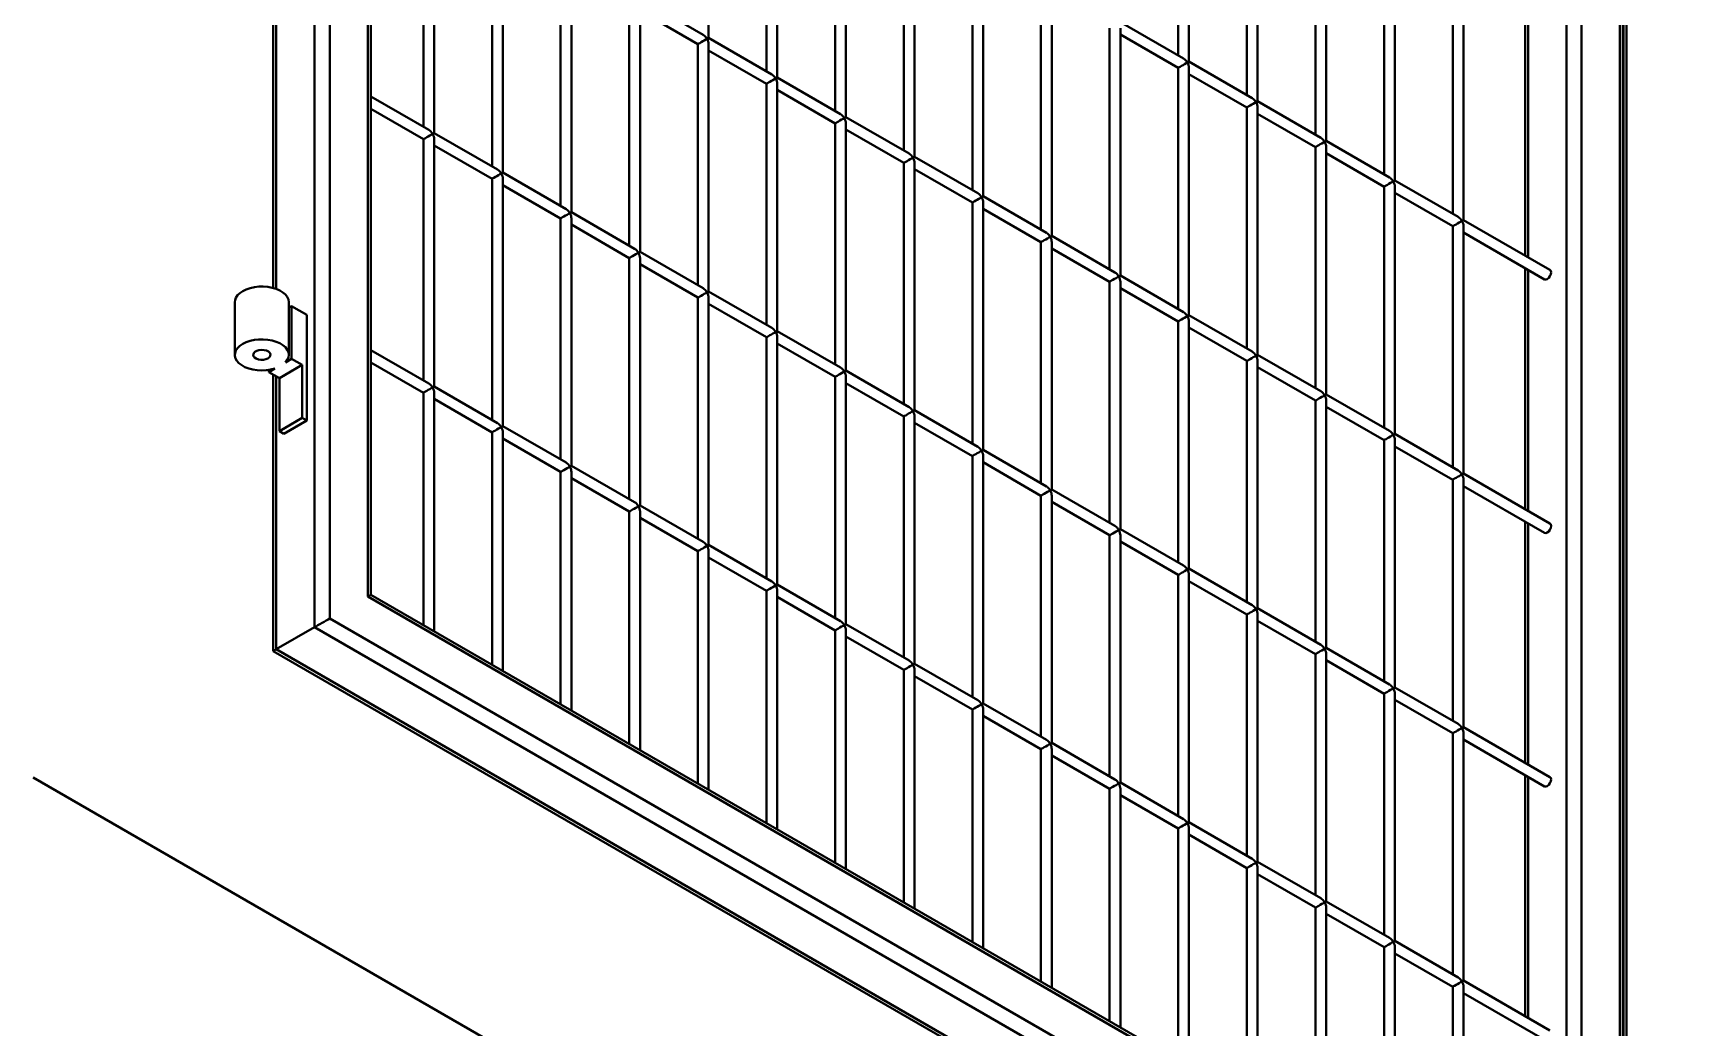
# Model space of a CAD drawing. Header units: millimetres. Extents: x 0 to 297, y 0 to 210.
# Drawn here: x 183.56 to 191.23, y 87.78 to 92.4 of the extents above; entities that cross this region are included whole.
import ezdxf

# ---------------------------------------------------------------- set-up
doc = ezdxf.new("R2010")
doc.units = ezdxf.units.MM
doc.layers.add('轮廓实线层', color=7, linetype='Continuous', lineweight=40)

msp = doc.modelspace()

# ---------------------------------------------------------------- linework, layer by layer
at = {"layer": '轮廓实线层', "color": 7, "linetype": 'Continuous', "lineweight": 40}
for p, q in [((184.861, 89.6397), (184.861, 104.3375)), ((184.9317, 104.2966), (184.9317, 89.6806)), ((185.1085, 89.7826), (185.1085, 103.9904)), ((185.1231, 89.7911), (185.1231, 103.9412)), ((184.6696, 103.0599), (184.6696, 91.2138)), ((190.9138, 86.2271), (190.9138, 100.8432)), ((190.9285, 86.1779), (190.9285, 100.8517)), ((190.7371, 100.7411), (190.7371, 86.5333)), ((190.931, 99.1717), (190.931, 87.5645)), ((186.6891, 92.3734), (186.6891, 93.5204)), ((188.8665, 93.4104), (188.8665, 92.2923)), ((188.9165, 92.2634), (188.9165, 93.4104)), ((186.9573, 93.3367), (186.9573, 92.2186)), ((187.0073, 92.1897), (187.0073, 93.3367)), ((189.1847, 93.2267), (189.1847, 92.1086)), ((189.2347, 92.0797), (189.2347, 93.2267)), ((187.2755, 93.153), (187.2755, 92.0349)), ((187.3255, 92.006), (187.3255, 93.153)), ((185.3663, 93.0793), (185.3663, 91.9612)), ((185.4163, 91.9324), (185.4163, 93.0793)), ((189.5029, 93.043), (189.5029, 91.9249)), ((189.5529, 91.896), (189.5529, 93.043)), ((187.5937, 92.9693), (187.5937, 91.8512)), ((187.6437, 91.8223), (187.6437, 92.9693)), ((185.6845, 92.8956), (185.6845, 91.7775)), ((185.7345, 91.7487), (185.7345, 92.8956)), ((189.8211, 92.8593), (189.8211, 91.7412)), ((189.8711, 91.7123), (189.8711, 92.8593)), ((187.9119, 92.7856), (187.9119, 91.6675)), ((187.9619, 91.6387), (187.9619, 92.7856)), ((186.0027, 92.7119), (186.0027, 91.5939)), ((186.0527, 91.565), (186.0527, 92.7119)), ((190.1393, 92.6756), (190.1393, 91.5575)), ((190.1893, 91.5286), (190.1893, 92.6756)), ((186.6641, 92.3879), (186.3709, 92.5571)), ((188.2301, 92.6019), (188.2301, 91.4838)), ((188.2801, 91.455), (188.2801, 92.6019)), ((186.3209, 92.5282), (186.3209, 91.4102)), ((186.3709, 91.3813), (186.3709, 92.5282)), ((186.3709, 92.4994), (186.6391, 92.3446)), ((190.4749, 92.4818), (190.4749, 91.3637)), ((188.5483, 92.4182), (188.5483, 91.3001)), ((188.8915, 92.2778), (188.5983, 92.4471)), ((188.5983, 91.2713), (188.5983, 92.4182)), ((186.6391, 92.3446), (186.6391, 91.2265)), ((186.9823, 92.2042), (186.6891, 92.3734)), ((186.6891, 91.1976), (186.6891, 92.3446)), ((186.6891, 92.3157), (186.9573, 92.1609)), ((188.5983, 92.3894), (188.8665, 92.2345)), ((189.2097, 92.0941), (188.9165, 92.2634)), ((186.9573, 92.1609), (186.9573, 91.0428)), ((187.3005, 92.0205), (187.0073, 92.1897)), ((187.0073, 91.0139), (187.0073, 92.1609)), ((188.8665, 92.2345), (188.8665, 91.1164)), ((188.9165, 91.0876), (188.9165, 92.2345)), ((188.9165, 92.2057), (189.1847, 92.0508)), ((185.3913, 91.9468), (185.1231, 92.1016)), ((187.0073, 92.132), (187.2755, 91.9772)), ((185.1231, 92.0439), (185.3663, 91.9035)), ((189.1847, 92.0508), (189.1847, 90.9328)), ((189.5279, 91.9105), (189.2347, 92.0797)), ((189.2347, 90.9039), (189.2347, 92.0508)), ((189.2347, 92.022), (189.5029, 91.8671)), ((185.7095, 91.7631), (185.4163, 91.9324)), ((187.2755, 91.9772), (187.2755, 90.8591)), ((187.6187, 91.8368), (187.3255, 92.006)), ((187.3255, 90.8302), (187.3255, 91.9772)), ((187.3255, 91.9483), (187.5937, 91.7935)), ((185.3663, 91.9035), (185.3663, 90.7854)), ((185.4163, 90.7566), (185.4163, 91.9035)), ((185.4163, 91.8746), (185.6845, 91.7198)), ((189.5029, 91.8671), (189.5029, 90.7491)), ((189.8461, 91.7268), (189.5529, 91.896)), ((189.5529, 90.7202), (189.5529, 91.8671)), ((187.5937, 91.7935), (187.5937, 90.6754)), ((187.9369, 91.6531), (187.6437, 91.8223)), ((187.6437, 90.6465), (187.6437, 91.7935)), ((189.5529, 91.8383), (189.8211, 91.6835)), ((185.6845, 91.7198), (185.6845, 90.6017)), ((186.0277, 91.5794), (185.7345, 91.7487)), ((185.7345, 90.5729), (185.7345, 91.7198)), ((187.6437, 91.7646), (187.9119, 91.6098)), ((190.1643, 91.5431), (189.8711, 91.7123)), ((185.7345, 91.6909), (186.0027, 91.5361)), ((188.2551, 91.4694), (187.9619, 91.6387)), ((189.8211, 91.6835), (189.8211, 90.5654)), ((189.8711, 90.5365), (189.8711, 91.6835)), ((189.8711, 91.6546), (190.1393, 91.4998)), ((186.3459, 91.3957), (186.0527, 91.565)), ((187.9119, 91.6098), (187.9119, 90.4917)), ((187.9619, 90.4628), (187.9619, 91.6098)), ((187.9619, 91.5809), (188.2301, 91.4261)), ((186.0027, 91.5361), (186.0027, 90.418)), ((186.0527, 90.3892), (186.0527, 91.5361)), ((186.0527, 91.5073), (186.3209, 91.3524)), ((190.1393, 91.4998), (190.1393, 90.3817)), ((190.5905, 91.2971), (190.1893, 91.5286)), ((190.1893, 90.3528), (190.1893, 91.4998)), ((190.1893, 91.4709), (190.5655, 91.2537)), ((188.2301, 91.4261), (188.2301, 90.308)), ((188.5733, 91.2857), (188.2801, 91.455)), ((188.2801, 90.2791), (188.2801, 91.4261)), ((188.2801, 91.3972), (188.5483, 91.2424)), ((186.3209, 91.3524), (186.3209, 90.2343)), ((186.6641, 91.212), (186.3709, 91.3813)), ((186.3709, 90.2055), (186.3709, 91.3524)), ((186.3709, 91.3236), (186.6391, 91.1687)), ((188.5483, 91.2424), (188.5483, 90.1243)), ((188.8915, 91.102), (188.5983, 91.2713)), ((188.5983, 90.0955), (188.5983, 91.2424)), ((190.4749, 91.306), (190.4749, 90.1879)), ((186.6391, 91.1687), (186.6391, 90.0507)), ((186.9823, 91.0283), (186.6891, 91.1976)), ((186.6891, 90.0218), (186.6891, 91.1687)), ((188.5983, 91.2135), (188.8665, 91.0587)), ((184.4921, 91.1483), (184.4921, 90.9033)), ((184.7421, 90.9033), (184.7421, 91.1483)), ((184.7549, 91.1299), (184.7421, 91.1225)), ((184.7549, 91.1299), (184.7549, 90.8849)), ((184.8257, 91.0891), (184.7549, 91.1299)), ((184.8257, 90.5992), (184.8257, 91.0891)), ((186.6891, 91.1399), (186.9573, 90.985)), ((189.2097, 90.9183), (188.9165, 91.0876)), ((187.3005, 90.8447), (187.0073, 91.0139)), ((188.8665, 91.0587), (188.8665, 89.9406)), ((188.9165, 89.9118), (188.9165, 91.0587)), ((188.9165, 91.0298), (189.1847, 90.875)), ((186.9573, 90.985), (186.9573, 89.867)), ((187.0073, 89.8381), (187.0073, 90.985)), ((187.0073, 90.9562), (187.2755, 90.8014)), ((184.8044, 90.8564), (184.6984, 90.7951)), ((184.7549, 90.8849), (184.7267, 90.8686)), ((184.7549, 90.8849), (184.8044, 90.8564)), ((184.8044, 90.8564), (184.8044, 90.6114)), ((185.3913, 90.771), (185.1231, 90.9258)), ((185.1231, 90.8681), (185.3663, 90.7277)), ((189.1847, 90.875), (189.1847, 89.7569)), ((189.5279, 90.7346), (189.2347, 90.9039)), ((189.2347, 89.7281), (189.2347, 90.875)), ((184.6772, 90.84), (184.6489, 90.8237)), ((184.6489, 90.8335), (184.6489, 90.8237)), ((184.6489, 90.8237), (184.6984, 90.7951)), ((184.6696, 90.8118), (184.6696, 89.5292)), ((184.6984, 90.7951), (184.6984, 90.5502)), ((187.2755, 90.8014), (187.2755, 89.6833)), ((187.6187, 90.661), (187.3255, 90.8302)), ((187.3255, 89.6544), (187.3255, 90.8014)), ((189.2347, 90.8462), (189.5029, 90.6913)), ((185.3663, 90.7277), (185.3663, 89.6507)), ((185.7095, 90.5873), (185.4163, 90.7566)), ((185.4163, 89.6218), (185.4163, 90.7277)), ((187.3255, 90.7725), (187.5937, 90.6177)), ((189.8461, 90.5509), (189.5529, 90.7202)), ((185.4163, 90.6988), (185.6845, 90.544)), ((187.9369, 90.4773), (187.6437, 90.6465)), ((189.5029, 90.6913), (189.5029, 89.5732)), ((189.5529, 89.5444), (189.5529, 90.6913)), ((189.5529, 90.6625), (189.8211, 90.5076)), ((184.8044, 90.6114), (184.6984, 90.5502)), ((184.6984, 90.5502), (184.7196, 90.5379)), ((184.8257, 90.5992), (184.7196, 90.5379)), ((184.8044, 90.6114), (184.8257, 90.5992)), ((186.0277, 90.4036), (185.7345, 90.5729)), ((187.5937, 90.6177), (187.5937, 89.4996)), ((187.6437, 89.4707), (187.6437, 90.6177)), ((187.6437, 90.5888), (187.9119, 90.434)), ((185.6845, 90.544), (185.6845, 89.467)), ((185.7345, 89.4381), (185.7345, 90.544)), ((185.7345, 90.5151), (186.0027, 90.3603)), ((189.8211, 90.5076), (189.8211, 89.3896)), ((190.1643, 90.3672), (189.8711, 90.5365)), ((189.8711, 89.3607), (189.8711, 90.5076)), ((189.8711, 90.4788), (190.1393, 90.3239)), ((187.9119, 90.434), (187.9119, 89.3159)), ((188.2551, 90.2936), (187.9619, 90.4628)), ((187.9619, 89.287), (187.9619, 90.434)), ((187.9619, 90.4051), (188.2301, 90.2503)), ((186.0027, 90.3603), (186.0027, 89.2833)), ((186.3459, 90.2199), (186.0527, 90.3892)), ((186.0527, 89.2545), (186.0527, 90.3603)), ((186.0527, 90.3314), (186.3209, 90.1766)), ((190.1393, 90.3239), (190.1393, 89.2059)), ((190.5905, 90.1212), (190.1893, 90.3528)), ((190.1893, 89.177), (190.1893, 90.3239)), ((188.2301, 90.2503), (188.2301, 89.1322)), ((188.5733, 90.1099), (188.2801, 90.2791)), ((188.2801, 89.1033), (188.2801, 90.2503)), ((190.1893, 90.2951), (190.5655, 90.0779)), ((186.3209, 90.1766), (186.3209, 89.0996)), ((186.6641, 90.0362), (186.3709, 90.2055)), ((186.3709, 89.0708), (186.3709, 90.1766)), ((188.2801, 90.2214), (188.5483, 90.0666)), ((186.3709, 90.1477), (186.6391, 89.9929)), ((188.8915, 89.9262), (188.5983, 90.0955)), ((190.4749, 90.1302), (190.4749, 89.0121)), ((186.9823, 89.8525), (186.6891, 90.0218)), ((188.5483, 90.0666), (188.5483, 88.9485)), ((188.5983, 88.9196), (188.5983, 90.0666)), ((188.5983, 90.0377), (188.8665, 89.8829)), ((186.6391, 89.9929), (186.6391, 88.9159)), ((186.6891, 88.8871), (186.6891, 89.9929)), ((186.6891, 89.9641), (186.9573, 89.8092)), ((188.8665, 89.8829), (188.8665, 88.7648)), ((189.2097, 89.7425), (188.9165, 89.9118)), ((188.9165, 88.7359), (188.9165, 89.8829)), ((190.7371, 86.5333), (185.1085, 89.7826)), ((190.7017, 86.5707), (185.1231, 89.7911)), ((186.9573, 89.8092), (186.9573, 88.7322)), ((187.3005, 89.6688), (187.0073, 89.8381)), ((187.0073, 88.7034), (187.0073, 89.8092)), ((188.9165, 89.854), (189.1847, 89.6992)), ((187.0073, 89.7804), (187.2755, 89.6255)), ((189.5279, 89.5588), (189.2347, 89.7281)), ((184.861, 89.6397), (184.6842, 89.5377)), ((190.9138, 86.1455), (184.861, 89.6397)), ((184.9317, 89.6806), (190.9138, 86.2271)), ((187.6187, 89.4851), (187.3255, 89.6544)), ((189.1847, 89.6992), (189.1847, 88.5811)), ((189.2347, 88.5523), (189.2347, 89.6992)), ((189.2347, 89.6703), (189.5029, 89.5155)), ((187.2755, 89.6255), (187.2755, 88.5485)), ((187.3255, 88.5197), (187.3255, 89.6255)), ((187.3255, 89.5967), (187.5937, 89.4418)), ((184.6696, 89.5292), (190.7017, 86.0469)), ((184.6842, 89.5377), (190.7371, 86.0434)), ((189.5029, 89.5155), (189.5029, 88.3974)), ((189.8461, 89.3751), (189.5529, 89.5444)), ((189.5529, 88.3686), (189.5529, 89.5155)), ((189.5529, 89.4866), (189.8211, 89.3318)), ((187.5937, 89.4418), (187.5937, 88.3649)), ((187.9369, 89.3015), (187.6437, 89.4707)), ((187.6437, 88.336), (187.6437, 89.4418)), ((187.6437, 89.413), (187.9119, 89.2582)), ((189.8211, 89.3318), (189.8211, 88.2137)), ((190.1643, 89.1914), (189.8711, 89.3607)), ((189.8711, 88.1849), (189.8711, 89.3318)), ((187.9119, 89.2582), (187.9119, 88.1812)), ((188.2551, 89.1178), (187.9619, 89.287)), ((187.9619, 88.1523), (187.9619, 89.2582)), ((189.8711, 89.303), (190.1393, 89.1481)), ((187.9619, 89.2293), (188.2301, 89.0745)), ((190.5905, 88.9454), (190.1893, 89.177)), ((188.5733, 88.9341), (188.2801, 89.1033)), ((190.1393, 89.1481), (190.1393, 88.03)), ((190.1893, 88.0012), (190.1893, 89.1481)), ((190.1893, 89.1193), (190.5655, 88.9021)), ((188.2301, 89.0745), (188.2301, 87.9975)), ((188.2801, 87.9686), (188.2801, 89.0745)), ((188.2801, 89.0456), (188.5483, 88.8908)), ((212.5478, 72.2072), (183.5564, 88.9436)), ((190.4749, 88.9544), (190.4749, 87.8363)), ((188.5483, 88.8908), (188.5483, 87.8138)), ((188.8915, 88.7504), (188.5983, 88.9196)), ((188.5983, 87.7849), (188.5983, 88.8908)), ((188.5983, 88.8619), (188.8665, 88.7071)), ((189.2097, 88.5667), (188.9165, 88.7359)), ((188.8665, 88.7071), (188.8665, 87.6301)), ((188.9165, 87.6012), (188.9165, 88.7071)), ((188.9165, 88.6782), (189.1847, 88.5234)), ((189.1847, 88.5234), (189.1847, 87.4464)), ((189.5279, 88.383), (189.2347, 88.5523)), ((189.2347, 87.4175), (189.2347, 88.5234)), ((189.2347, 88.4945), (189.5029, 88.3397)), ((189.5029, 88.3397), (189.5029, 87.2627)), ((189.8461, 88.1993), (189.5529, 88.3686)), ((189.5529, 87.2338), (189.5529, 88.3397)), ((189.5529, 88.3108), (189.8211, 88.156)), ((190.1643, 88.0156), (189.8711, 88.1849)), ((189.8211, 88.156), (189.8211, 87.079)), ((189.8711, 87.0501), (189.8711, 88.156)), ((189.8711, 88.1271), (190.1393, 87.9723)), ((190.1393, 87.9723), (190.1393, 86.8953)), ((190.5905, 87.7696), (190.1893, 88.0012)), ((190.1893, 86.8665), (190.1893, 87.9723)), ((190.1893, 87.9434), (190.5655, 87.7263))]:
    msp.add_line(p, q, dxfattribs=at)
at = {"layer": '轮廓实线层', "color": 8, "linetype": 'Continuous', "lineweight": 40}
for p, q in [((184.6842, 103.0514), (184.6842, 91.2091)), ((190.6664, 86.5911), (190.6664, 100.7003)), ((190.9457, 99.1697), (190.9457, 87.5561)), ((190.4896, 92.4734), (190.4896, 91.3553)), ((190.4896, 91.2976), (190.4896, 90.1795)), ((184.6842, 90.8033), (184.6842, 89.5377)), ((190.4896, 90.1217), (190.4896, 89.0037)), ((190.4896, 88.9459), (190.4896, 87.8278))]:
    msp.add_line(p, q, dxfattribs=at)
at = {"layer": '轮廓实线层', "color": 7, "linetype": 'Continuous', "lineweight": 40, "flags": 128}
for points in [[(190.5655, 91.2537), (190.5712, 91.2526), (190.578, 91.255)], [(190.578, 91.255), (190.5847, 91.2604), (190.5905, 91.2682), (190.5943, 91.277), (190.5956, 91.2856), (190.5943, 91.2926), (190.5905, 91.2971), (190.5905, 91.2971)], [(184.4921, 91.1483), (184.4929, 91.1564), (184.497, 91.1683), (184.5045, 91.1796), (184.5151, 91.19), (184.5287, 91.1993), (184.5447, 91.2071), (184.5628, 91.2133), (184.5824, 91.2176), (184.603, 91.22), (184.6239, 91.2203), (184.6447, 91.2186), (184.6647, 91.215), (184.6834, 91.2094), (184.7002, 91.2022), (184.7146, 91.1934), (184.7263, 91.1833), (184.735, 91.1723), (184.7402, 91.1605), (184.7421, 91.1485), (184.7421, 91.1483)], [(184.6772, 90.84), (184.658, 90.8351), (184.6376, 90.8321), (184.6167, 90.8312), (184.5958, 90.8322), (184.5755, 90.8353), (184.5564, 90.8402), (184.5389, 90.847), (184.5237, 90.8553), (184.5111, 90.865), (184.5015, 90.8758), (184.4952, 90.8873), (184.4923, 90.8993), (184.4929, 90.9114), (184.497, 90.9233), (184.5045, 90.9346), (184.5151, 90.9451), (184.5287, 90.9543), (184.5447, 90.9622), (184.5628, 90.9683), (184.5824, 90.9726), (184.603, 90.975), (184.6239, 90.9754), (184.6447, 90.9737), (184.6647, 90.97), (184.6834, 90.9645), (184.7002, 90.9572), (184.7146, 90.9484), (184.7263, 90.9384), (184.735, 90.9273), (184.7402, 90.9156), (184.7421, 90.9035), (184.7404, 90.8914), (184.7352, 90.8797), (184.7267, 90.8686)], [(184.6453, 90.887), (184.6524, 90.8925), (184.6564, 90.899), (184.6568, 90.9059), (184.6537, 90.9125), (184.6474, 90.9184), (184.6383, 90.9229), (184.6274, 90.9256), (184.6156, 90.9264), (184.6039, 90.9251), (184.5933, 90.9219), (184.5849, 90.917), (184.5793, 90.9109), (184.5771, 90.9042), (184.5784, 90.8973), (184.5832, 90.891), (184.591, 90.8858), (184.6011, 90.8821), (184.6126, 90.8804), (184.6245, 90.8806), (184.6357, 90.8829), (184.6453, 90.887)], [(190.578, 90.0792), (190.5847, 90.0846), (190.5905, 90.0924), (190.5943, 90.1012), (190.5956, 90.1098), (190.5943, 90.1168), (190.5905, 90.1212), (190.5905, 90.1212)], [(190.5655, 90.0779), (190.5712, 90.0768), (190.578, 90.0792)], [(190.578, 88.9033), (190.5847, 88.9088), (190.5905, 88.9165), (190.5943, 88.9254), (190.5956, 88.934), (190.5943, 88.941), (190.5905, 88.9454), (190.5905, 88.9454)], [(190.5655, 88.9021), (190.5712, 88.901), (190.578, 88.9033)]]:
    msp.add_lwpolyline(points, dxfattribs=at)
at = {"layer": '轮廓实线层', "color": 7, "linetype": 'Continuous', "lineweight": 40}
for centre, major_axis, ratio, start_param, end_param in [((186.6641, 92.359), (0.025, 0.0144), 0.00007, 3.141552, 5.497747), ((186.6641, 92.359), (-0.0177, 0.0306), 0.577335, 4.712348, 5.497828), ((186.6641, 92.359), (0.025, 0.0144), 0.00007, 5.497747, 6.283145), ((186.6641, 92.359), (-0.0177, 0.0306), 0.577335, 3.92695, 4.712348), ((188.8915, 92.249), (0.025, 0.0144), 0.00007, 3.141552, 5.497747), ((188.8915, 92.249), (-0.0177, 0.0306), 0.577335, 4.712348, 5.497828), ((188.8915, 92.249), (0.025, 0.0144), 0.00007, 5.497747, 6.283145), ((188.8915, 92.249), (-0.0177, 0.0306), 0.577335, 3.92695, 4.712348), ((186.9823, 92.1753), (0.025, 0.0144), 0.00007, 3.141552, 5.497747), ((186.9823, 92.1753), (-0.0177, 0.0306), 0.577335, 4.712348, 5.497828), ((186.9823, 92.1753), (0.025, 0.0144), 0.00007, 5.497747, 6.283145), ((186.9823, 92.1753), (-0.0177, 0.0306), 0.577335, 3.92695, 4.712348), ((189.2097, 92.0653), (-0.0177, 0.0306), 0.577335, 4.712348, 5.497828), ((187.3005, 91.9916), (-0.0177, 0.0306), 0.577335, 4.712348, 5.497828), ((189.2097, 92.0653), (0.025, 0.0144), 0.00007, 3.141552, 5.497747), ((189.2097, 92.0653), (0.025, 0.0144), 0.00007, 5.497747, 6.283145), ((189.2097, 92.0653), (-0.0177, 0.0306), 0.577335, 3.92695, 4.712348), ((185.3913, 91.9179), (-0.0177, 0.0306), 0.577335, 4.712348, 5.497828), ((185.3913, 91.9179), (0.025, 0.0144), 0.00007, 5.497747, 6.283145), ((187.3005, 91.9916), (0.025, 0.0144), 0.00007, 3.141552, 5.497747), ((187.3005, 91.9916), (0.025, 0.0144), 0.00007, 5.497747, 6.283145), ((187.3005, 91.9916), (-0.0177, 0.0306), 0.577335, 3.92695, 4.712348), ((185.3913, 91.9179), (0.025, 0.0144), 0.00007, 3.141552, 5.497747), ((185.3913, 91.9179), (-0.0177, 0.0306), 0.577335, 3.92695, 4.712348), ((189.5279, 91.8816), (0.025, 0.0144), 0.00007, 3.141552, 5.497747), ((189.5279, 91.8816), (-0.0177, 0.0306), 0.577335, 4.712348, 5.497828), ((189.5279, 91.8816), (0.025, 0.0144), 0.00007, 5.497747, 6.283145), ((189.5279, 91.8816), (-0.0177, 0.0306), 0.577335, 3.92695, 4.712348), ((187.6187, 91.8079), (0.025, 0.0144), 0.00007, 3.141552, 5.497747), ((187.6187, 91.8079), (-0.0177, 0.0306), 0.577335, 4.712348, 5.497828), ((187.6187, 91.8079), (0.025, 0.0144), 0.00007, 5.497747, 6.283145), ((187.6187, 91.8079), (-0.0177, 0.0306), 0.577335, 3.92695, 4.712348), ((185.7095, 91.7342), (0.025, 0.0144), 0.00007, 3.141552, 5.497747), ((185.7095, 91.7342), (-0.0177, 0.0306), 0.577335, 4.712348, 5.497828), ((185.7095, 91.7342), (0.025, 0.0144), 0.00007, 5.497747, 6.283145), ((185.7095, 91.7342), (-0.0177, 0.0306), 0.577335, 3.92695, 4.712348), ((189.8461, 91.6979), (0.025, 0.0144), 0.00007, 3.141552, 5.497747), ((189.8461, 91.6979), (-0.0177, 0.0306), 0.577335, 4.712348, 5.497828), ((189.8461, 91.6979), (0.025, 0.0144), 0.00007, 5.497747, 6.283145), ((189.8461, 91.6979), (-0.0177, 0.0306), 0.577335, 3.92695, 4.712348), ((187.9369, 91.6242), (0.025, 0.0144), 0.00007, 3.141552, 5.497747), ((187.9369, 91.6242), (-0.0177, 0.0306), 0.577335, 4.712348, 5.497828), ((187.9369, 91.6242), (0.025, 0.0144), 0.00007, 5.497747, 6.283145), ((187.9369, 91.6242), (-0.0177, 0.0306), 0.577335, 3.92695, 4.712348), ((186.0277, 91.5506), (0.025, 0.0144), 0.00007, 3.141552, 5.497747), ((186.0277, 91.5506), (-0.0177, 0.0306), 0.577335, 4.712348, 5.497828), ((186.0277, 91.5506), (0.025, 0.0144), 0.00007, 5.497747, 6.283145), ((186.0277, 91.5506), (-0.0177, 0.0306), 0.577335, 3.92695, 4.712348), ((190.1643, 91.5142), (0.025, 0.0144), 0.00007, 3.141552, 5.497747), ((190.1643, 91.5142), (-0.0177, 0.0306), 0.577335, 4.712348, 5.497828), ((190.1643, 91.5142), (0.025, 0.0144), 0.00007, 5.497747, 6.283145), ((190.1643, 91.5142), (-0.0177, 0.0306), 0.577335, 3.92695, 4.712348), ((186.3459, 91.3669), (-0.0177, 0.0306), 0.577335, 4.712348, 5.497828), ((188.2551, 91.4405), (0.025, 0.0144), 0.00007, 3.141552, 5.497747), ((188.2551, 91.4405), (-0.0177, 0.0306), 0.577335, 4.712348, 5.497828), ((188.2551, 91.4405), (0.025, 0.0144), 0.00007, 5.497747, 6.283145), ((188.2551, 91.4405), (-0.0177, 0.0306), 0.577335, 3.92695, 4.712348), ((186.3459, 91.3669), (0.025, 0.0144), 0.00007, 3.141552, 5.497747), ((186.3459, 91.3669), (0.025, 0.0144), 0.00007, 5.497747, 6.283145), ((186.3459, 91.3669), (-0.0177, 0.0306), 0.577335, 3.92695, 4.712348), ((188.5733, 91.2568), (0.025, 0.0144), 0.00007, 3.141552, 5.497747), ((188.5733, 91.2568), (-0.0177, 0.0306), 0.577335, 4.712348, 5.497828), ((188.5733, 91.2568), (0.025, 0.0144), 0.00007, 5.497747, 6.283145), ((188.5733, 91.2568), (-0.0177, 0.0306), 0.577335, 3.92695, 4.712348), ((186.6641, 91.1832), (0.025, 0.0144), 0.00007, 3.141552, 5.497747), ((186.6641, 91.1832), (-0.0177, 0.0306), 0.577335, 4.712348, 5.497828), ((186.6641, 91.1832), (0.025, 0.0144), 0.00007, 5.497747, 6.283145), ((186.6641, 91.1832), (-0.0177, 0.0306), 0.577335, 3.92695, 4.712348), ((188.8915, 91.0731), (-0.0177, 0.0306), 0.577335, 4.712348, 5.497828), ((188.8915, 91.0731), (0.025, 0.0144), 0.00007, 5.497747, 6.283145), ((186.9823, 90.9995), (0.025, 0.0144), 0.00007, 3.141552, 5.497747), ((186.9823, 90.9995), (-0.0177, 0.0306), 0.577335, 4.712348, 5.497828), ((186.9823, 90.9995), (0.025, 0.0144), 0.00007, 5.497747, 6.283145), ((186.9823, 90.9995), (-0.0177, 0.0306), 0.577335, 3.92695, 4.712348), ((188.8915, 91.0731), (0.025, 0.0144), 0.00007, 3.141552, 5.497747), ((188.8915, 91.0731), (-0.0177, 0.0306), 0.577335, 3.92695, 4.712348), ((189.2097, 90.8895), (0.025, 0.0144), 0.00007, 3.141552, 5.497747), ((189.2097, 90.8895), (-0.0177, 0.0306), 0.577335, 4.712348, 5.497828), ((189.2097, 90.8895), (0.025, 0.0144), 0.00007, 5.497747, 6.283145), ((189.2097, 90.8895), (-0.0177, 0.0306), 0.577335, 3.92695, 4.712348), ((187.3005, 90.8158), (0.025, 0.0144), 0.00007, 3.141552, 5.497747), ((187.3005, 90.8158), (-0.0177, 0.0306), 0.577335, 4.712348, 5.497828), ((187.3005, 90.8158), (0.025, 0.0144), 0.00007, 5.497747, 6.283145), ((187.3005, 90.8158), (-0.0177, 0.0306), 0.577335, 3.92695, 4.712348), ((185.3913, 90.7421), (0.025, 0.0144), 0.00007, 3.141552, 5.497747), ((185.3913, 90.7421), (-0.0177, 0.0306), 0.577335, 4.712348, 5.497828), ((185.3913, 90.7421), (0.025, 0.0144), 0.00007, 5.497747, 6.283145), ((185.3913, 90.7421), (-0.0177, 0.0306), 0.577335, 3.92695, 4.712348), ((189.5279, 90.7058), (0.025, 0.0144), 0.00007, 3.141552, 5.497747), ((189.5279, 90.7058), (-0.0177, 0.0306), 0.577335, 4.712348, 5.497828), ((189.5279, 90.7058), (0.025, 0.0144), 0.00007, 5.497747, 6.283145), ((189.5279, 90.7058), (-0.0177, 0.0306), 0.577335, 3.92695, 4.712348), ((187.6187, 90.6321), (0.025, 0.0144), 0.00007, 3.141552, 5.497747), ((187.6187, 90.6321), (-0.0177, 0.0306), 0.577335, 4.712348, 5.497828), ((187.6187, 90.6321), (0.025, 0.0144), 0.00007, 5.497747, 6.283145), ((187.6187, 90.6321), (-0.0177, 0.0306), 0.577335, 3.92695, 4.712348), ((185.7095, 90.5584), (0.025, 0.0144), 0.00007, 3.141552, 5.497747), ((185.7095, 90.5584), (-0.0177, 0.0306), 0.577335, 4.712348, 5.497828), ((185.7095, 90.5584), (0.025, 0.0144), 0.00007, 5.497747, 6.283145), ((185.7095, 90.5584), (-0.0177, 0.0306), 0.577335, 3.92695, 4.712348), ((189.8461, 90.5221), (-0.0177, 0.0306), 0.577335, 4.712348, 5.497828), ((187.9369, 90.4484), (-0.0177, 0.0306), 0.577335, 4.712348, 5.497828), ((189.8461, 90.5221), (0.025, 0.0144), 0.00007, 3.141552, 5.497747), ((189.8461, 90.5221), (0.025, 0.0144), 0.00007, 5.497747, 6.283145), ((189.8461, 90.5221), (-0.0177, 0.0306), 0.577335, 3.92695, 4.712348), ((186.0277, 90.3747), (-0.0177, 0.0306), 0.577335, 4.712348, 5.497828), ((187.9369, 90.4484), (0.025, 0.0144), 0.00007, 3.141552, 5.497747), ((187.9369, 90.4484), (0.025, 0.0144), 0.00007, 5.497747, 6.283145), ((187.9369, 90.4484), (-0.0177, 0.0306), 0.577335, 3.92695, 4.712348), ((186.0277, 90.3747), (0.025, 0.0144), 0.00007, 3.141552, 5.497747), ((186.0277, 90.3747), (0.025, 0.0144), 0.00007, 5.497747, 6.283145), ((186.0277, 90.3747), (-0.0177, 0.0306), 0.577335, 3.92695, 4.712348), ((190.1643, 90.3384), (0.025, 0.0144), 0.00007, 3.141552, 5.497747), ((190.1643, 90.3384), (-0.0177, 0.0306), 0.577335, 4.712348, 5.497828), ((190.1643, 90.3384), (0.025, 0.0144), 0.00007, 5.497747, 6.283145), ((190.1643, 90.3384), (-0.0177, 0.0306), 0.577335, 3.92695, 4.712348), ((188.2551, 90.2647), (0.025, 0.0144), 0.00007, 3.141552, 5.497747), ((188.2551, 90.2647), (-0.0177, 0.0306), 0.577335, 4.712348, 5.497828), ((188.2551, 90.2647), (0.025, 0.0144), 0.00007, 5.497747, 6.283145), ((188.2551, 90.2647), (-0.0177, 0.0306), 0.577335, 3.92695, 4.712348), ((186.3459, 90.191), (0.025, 0.0144), 0.00007, 3.141552, 5.497747), ((186.3459, 90.191), (-0.0177, 0.0306), 0.577335, 4.712348, 5.497828), ((186.3459, 90.191), (0.025, 0.0144), 0.00007, 5.497747, 6.283145), ((186.3459, 90.191), (-0.0177, 0.0306), 0.577335, 3.92695, 4.712348), ((188.5733, 90.081), (0.025, 0.0144), 0.00007, 3.141552, 5.497747), ((188.5733, 90.081), (-0.0177, 0.0306), 0.577335, 4.712348, 5.497828), ((188.5733, 90.081), (0.025, 0.0144), 0.00007, 5.497747, 6.283145), ((188.5733, 90.081), (-0.0177, 0.0306), 0.577335, 3.92695, 4.712348), ((186.6641, 90.0074), (0.025, 0.0144), 0.00007, 3.141552, 5.497747), ((186.6641, 90.0074), (-0.0177, 0.0306), 0.577335, 4.712348, 5.497828), ((186.6641, 90.0074), (0.025, 0.0144), 0.00007, 5.497747, 6.283145), ((186.6641, 90.0074), (-0.0177, 0.0306), 0.577335, 3.92695, 4.712348), ((188.8915, 89.8973), (0.025, 0.0144), 0.00007, 3.141552, 5.497747), ((188.8915, 89.8973), (-0.0177, 0.0306), 0.577335, 4.712348, 5.497828), ((188.8915, 89.8973), (0.025, 0.0144), 0.00007, 5.497747, 6.283145), ((188.8915, 89.8973), (-0.0177, 0.0306), 0.577335, 3.92695, 4.712348), ((185.0731, 89.7622), (0.05, 0.0289), 0.00007, 5.497747, 6.283226), ((186.9823, 89.8237), (0.025, 0.0144), 0.00007, 3.141552, 5.497747), ((186.9823, 89.8237), (-0.0177, 0.0306), 0.577335, 4.712348, 5.497828), ((186.9823, 89.8237), (0.025, 0.0144), 0.00007, 5.497747, 6.283145), ((186.9823, 89.8237), (-0.0177, 0.0306), 0.577335, 3.92695, 4.712348), ((189.2097, 89.7136), (0.025, 0.0144), 0.00007, 3.141552, 5.497747), ((189.2097, 89.7136), (-0.0177, 0.0306), 0.577335, 4.712348, 5.497828), ((189.2097, 89.7136), (0.025, 0.0144), 0.00007, 5.497747, 6.283145), ((189.2097, 89.7136), (-0.0177, 0.0306), 0.577335, 3.92695, 4.712348), ((184.8964, 89.6601), (0.05, 0.0289), 0.00007, 3.92695, 5.497747), ((187.3005, 89.64), (0.025, 0.0144), 0.00007, 3.141552, 5.497747), ((187.3005, 89.64), (-0.0177, 0.0306), 0.577335, 4.712348, 5.497828), ((187.3005, 89.64), (0.025, 0.0144), 0.00007, 5.497747, 6.283145), ((187.3005, 89.64), (-0.0177, 0.0306), 0.577335, 3.92695, 4.712348), ((189.5279, 89.5299), (-0.0177, 0.0306), 0.577335, 4.712348, 5.497828), ((184.7196, 89.5581), (0.05, 0.0289), 0.00007, 3.141552, 3.92695), ((187.6187, 89.4563), (-0.0177, 0.0306), 0.577335, 4.712348, 5.497828), ((189.5279, 89.5299), (0.025, 0.0144), 0.00007, 3.141552, 5.497747), ((189.5279, 89.5299), (0.025, 0.0144), 0.00007, 5.497747, 6.283145), ((189.5279, 89.5299), (-0.0177, 0.0306), 0.577335, 3.92695, 4.712348), ((187.6187, 89.4563), (0.025, 0.0144), 0.00007, 3.141552, 5.497747), ((187.6187, 89.4563), (0.025, 0.0144), 0.00007, 5.497747, 6.283145), ((187.6187, 89.4563), (-0.0177, 0.0306), 0.577335, 3.92695, 4.712348), ((189.8461, 89.3463), (0.025, 0.0144), 0.00007, 3.141552, 5.497747), ((189.8461, 89.3463), (-0.0177, 0.0306), 0.577335, 4.712348, 5.497828), ((189.8461, 89.3463), (0.025, 0.0144), 0.00007, 5.497747, 6.283145), ((189.8461, 89.3463), (-0.0177, 0.0306), 0.577335, 3.92695, 4.712348), ((187.9369, 89.2726), (0.025, 0.0144), 0.00007, 3.141552, 5.497747), ((187.9369, 89.2726), (-0.0177, 0.0306), 0.577335, 4.712348, 5.497828), ((187.9369, 89.2726), (0.025, 0.0144), 0.00007, 5.497747, 6.283145), ((187.9369, 89.2726), (-0.0177, 0.0306), 0.577335, 3.92695, 4.712348), ((190.1643, 89.1626), (0.025, 0.0144), 0.00007, 3.141552, 5.497747), ((190.1643, 89.1626), (-0.0177, 0.0306), 0.577335, 4.712348, 5.497828), ((190.1643, 89.1626), (0.025, 0.0144), 0.00007, 5.497747, 6.283145), ((190.1643, 89.1626), (-0.0177, 0.0306), 0.577335, 3.92695, 4.712348), ((188.2551, 89.0889), (0.025, 0.0144), 0.00007, 3.141552, 5.497747), ((188.2551, 89.0889), (-0.0177, 0.0306), 0.577335, 4.712348, 5.497828), ((188.2551, 89.0889), (0.025, 0.0144), 0.00007, 5.497747, 6.283145), ((188.2551, 89.0889), (-0.0177, 0.0306), 0.577335, 3.92695, 4.712348), ((188.5733, 88.9052), (0.025, 0.0144), 0.00007, 3.141552, 5.497747), ((188.5733, 88.9052), (-0.0177, 0.0306), 0.577335, 4.712348, 5.497828), ((188.5733, 88.9052), (0.025, 0.0144), 0.00007, 5.497747, 6.283145), ((188.5733, 88.9052), (-0.0177, 0.0306), 0.577335, 3.92695, 4.712348), ((188.8915, 88.7215), (0.025, 0.0144), 0.00007, 3.141552, 5.497747), ((188.8915, 88.7215), (-0.0177, 0.0306), 0.577335, 4.712348, 5.497828), ((188.8915, 88.7215), (0.025, 0.0144), 0.00007, 5.497747, 6.283145), ((188.8915, 88.7215), (-0.0177, 0.0306), 0.577335, 3.92695, 4.712348), ((189.2097, 88.5378), (-0.0177, 0.0306), 0.577335, 4.712348, 5.497828), ((189.2097, 88.5378), (0.025, 0.0144), 0.00007, 3.141552, 5.497747), ((189.2097, 88.5378), (0.025, 0.0144), 0.00007, 5.497747, 6.283145), ((189.2097, 88.5378), (-0.0177, 0.0306), 0.577335, 3.92695, 4.712348), ((189.5279, 88.3541), (0.025, 0.0144), 0.00007, 3.141552, 5.497747), ((189.5279, 88.3541), (-0.0177, 0.0306), 0.577335, 4.712348, 5.497828), ((189.5279, 88.3541), (0.025, 0.0144), 0.00007, 5.497747, 6.283145), ((189.5279, 88.3541), (-0.0177, 0.0306), 0.577335, 3.92695, 4.712348), ((189.8461, 88.1704), (0.025, 0.0144), 0.00007, 3.141552, 5.497747), ((189.8461, 88.1704), (-0.0177, 0.0306), 0.577335, 4.712348, 5.497828), ((189.8461, 88.1704), (0.025, 0.0144), 0.00007, 5.497747, 6.283145), ((189.8461, 88.1704), (-0.0177, 0.0306), 0.577335, 3.92695, 4.712348), ((190.1643, 87.9867), (0.025, 0.0144), 0.00007, 3.141552, 5.497747), ((190.1643, 87.9867), (-0.0177, 0.0306), 0.577335, 4.712348, 5.497828), ((190.1643, 87.9867), (0.025, 0.0144), 0.00007, 5.497747, 6.283145), ((190.1643, 87.9867), (-0.0177, 0.0306), 0.577335, 3.92695, 4.712348)]:
    msp.add_ellipse(centre, major_axis=major_axis, ratio=ratio, start_param=start_param, end_param=end_param, dxfattribs=at)

doc.saveas('drawing.dxf')
